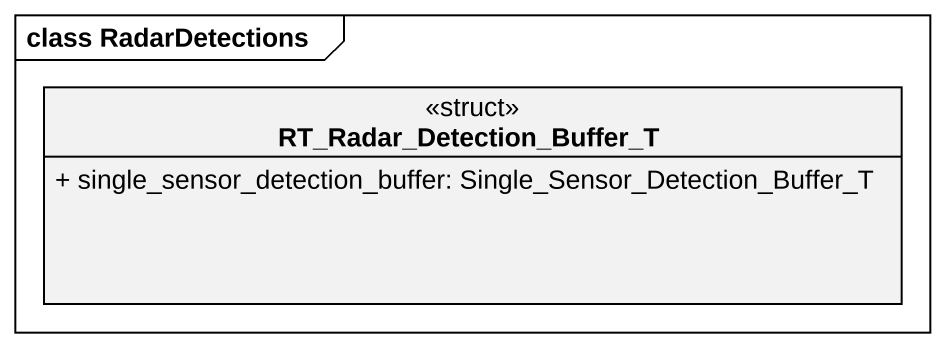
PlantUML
@startuml
mainframe class RadarDetections
hide circle
hide empty members
skinparam classAttributeIconSize 0
class RT_Radar_Detection_Buffer_T <<struct>> {
  + single_sensor_detection_buffer: Single_Sensor_Detection_Buffer_T
}
@enduml
